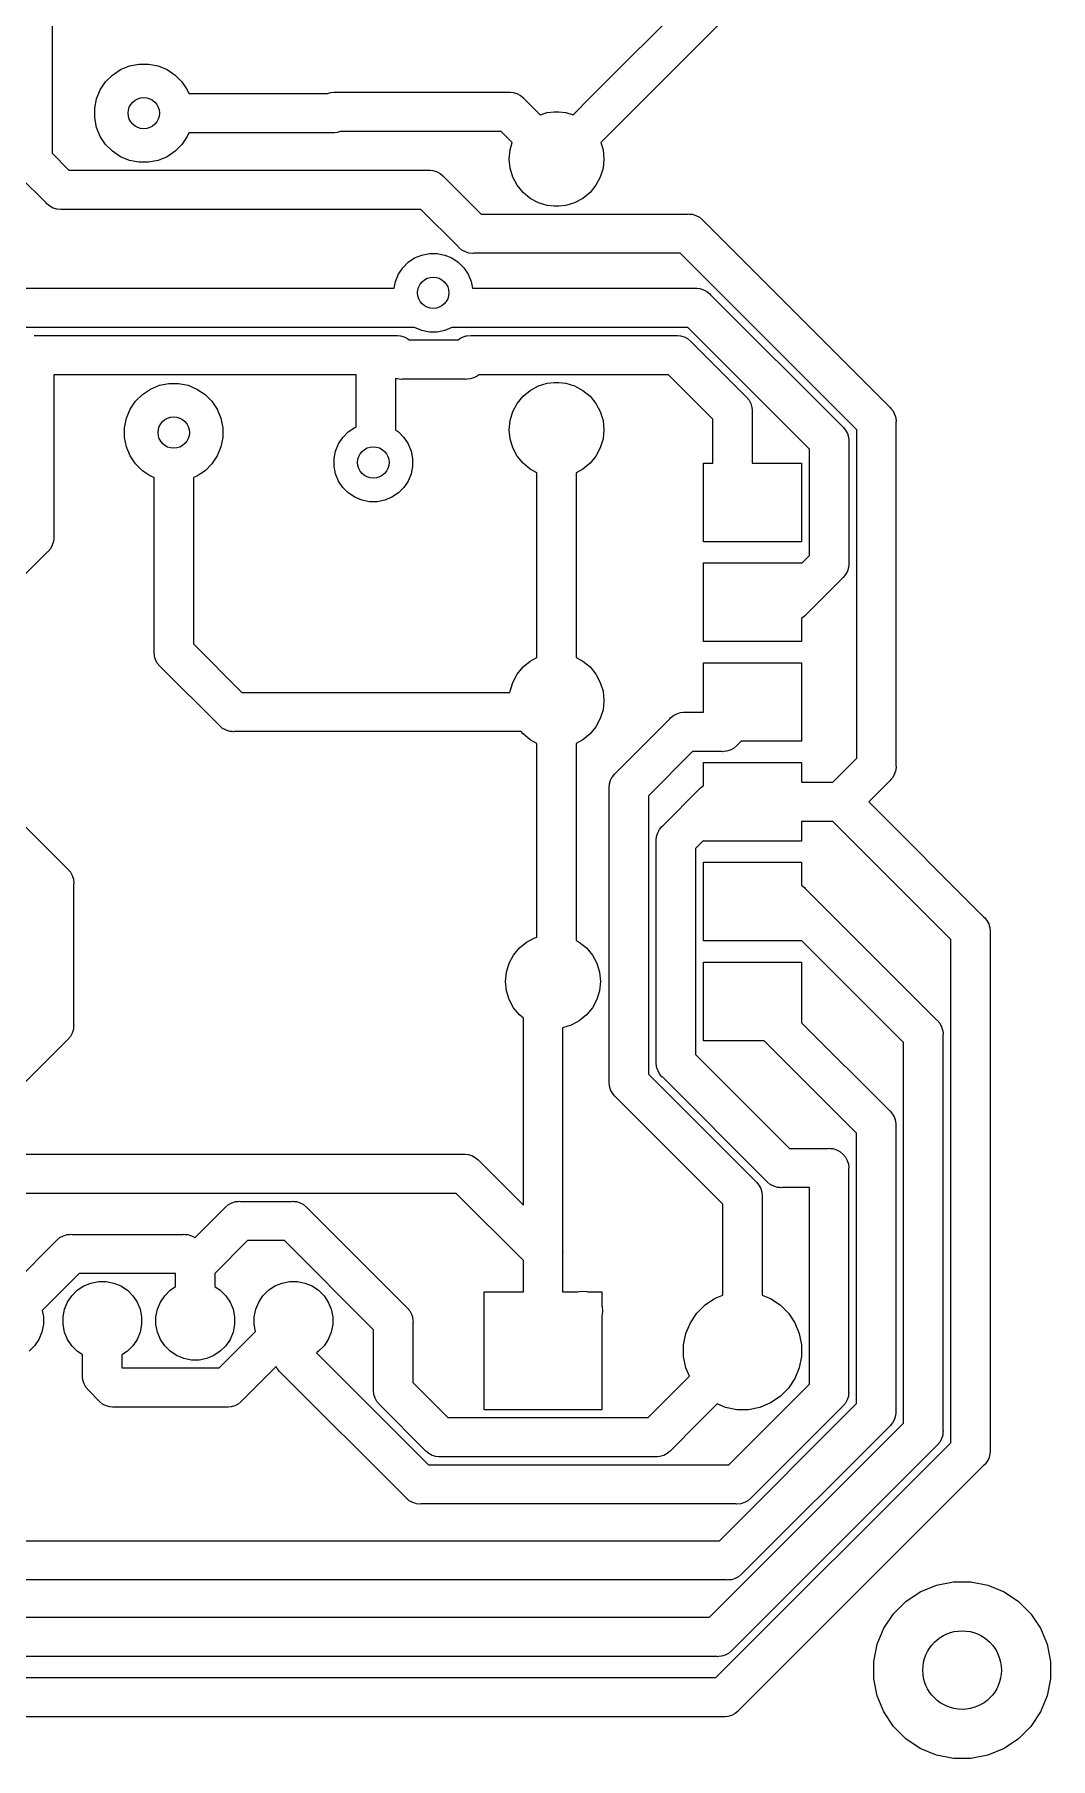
# Model space of a CAD drawing. Extents: x 80 to 139.2, y -92.2 to -19.8.
# Drawn here: x 113.3 to 139.16, y -91.4 to -47.53 of the extents above; entities that cross this region are included whole.
import ezdxf

# ---------------------------------------------------------------- set-up
doc = ezdxf.new("R2010")
doc.units = 0
doc.header["$MEASUREMENT"] = 0
doc.layers.add('BLACK', color=7, linetype='CONTINUOUS')

msp = doc.modelspace()

# ---------------------------------------------------------------- linework, layer by layer
at = {"layer": 'BLACK', "linetype": 'CONTINUOUS'}
for p, q in [((127.447, -49.1261), (135.422, -41.1509)), ((136.258, -41.7289), (128.154, -49.8332)), ((113.743, -46.6836), (113.743, -50.5519)), ((115.107, -48.7332), (115.281, -48.5591)), ((115.281, -48.5591), (115.486, -48.4223)), ((115.486, -48.4223), (115.713, -48.328)), ((115.713, -48.328), (115.955, -48.28)), ((115.955, -48.28), (116.201, -48.28)), ((116.201, -48.28), (116.443, -48.328)), ((116.443, -48.328), (116.67, -48.4223)), ((116.67, -48.4223), (116.875, -48.5591)), ((116.875, -48.5591), (117.049, -48.7332)), ((114.876, -49.1654), (114.97, -48.9379)), ((114.97, -48.9379), (115.107, -48.7332)), ((117.049, -48.7332), (117.186, -48.9379)), ((117.186, -48.9379), (117.224, -49.03)), ((117.224, -49.03), (120.754, -49.03)), ((120.754, -49.03), (120.839, -49.0042)), ((120.839, -49.0042), (120.912, -48.997)), ((120.912, -48.997), (120.937, -48.9946)), ((120.912, -48.997), (120.912, -48.997)), ((120.937, -48.9946), (120.962, -48.997)), ((120.962, -48.997), (125.358, -48.997)), ((125.358, -48.997), (125.383, -48.9946)), ((125.383, -48.9946), (125.408, -48.997)), ((125.408, -48.997), (125.481, -49.0042)), ((125.481, -49.0042), (125.575, -49.0328)), ((125.575, -49.0328), (125.662, -49.0793)), ((125.662, -49.0793), (125.738, -49.1417)), ((127.003, -49.5703), (127.447, -49.1261)), ((127.447, -49.1261), (127.447, -49.1261)), ((114.828, -49.4069), (114.876, -49.1654)), ((114.828, -49.6531), (114.828, -49.4069)), ((125.738, -49.1417), (125.754, -49.1608)), ((125.754, -49.1608), (126.163, -49.5703)), ((126.163, -49.5703), (126.348, -49.5144)), ((126.348, -49.5144), (126.524, -49.497)), ((126.524, -49.497), (126.642, -49.497)), ((126.642, -49.497), (126.818, -49.5144)), ((126.818, -49.5144), (127.003, -49.5703)), ((114.876, -49.8946), (114.828, -49.6531)), ((114.97, -50.1221), (114.876, -49.8946)), ((121.087, -49.997), (121.002, -50.0228)), ((125.176, -49.997), (121.087, -49.997)), ((125.456, -50.2774), (125.176, -49.997)), ((128.154, -49.8332), (127.71, -50.2774)), ((128.154, -49.8332), (128.154, -49.8332)), ((115.107, -50.3268), (114.97, -50.1221)), ((115.281, -50.5009), (115.107, -50.3268)), ((117.049, -50.3268), (116.875, -50.5009)), ((117.186, -50.1221), (117.049, -50.3268)), ((117.224, -50.03), (117.186, -50.1221)), ((120.879, -50.03), (117.224, -50.03)), ((120.904, -50.0324), (120.879, -50.03)), ((120.929, -50.03), (120.904, -50.0324)), ((121.002, -50.0228), (120.929, -50.03)), ((125.4, -50.4618), (125.456, -50.2774)), ((127.71, -50.2774), (127.766, -50.4618)), ((113.743, -50.5519), (114.171, -50.98)), ((115.486, -50.6377), (115.281, -50.5009)), ((115.713, -50.732), (115.486, -50.6377)), ((115.955, -50.78), (115.713, -50.732)), ((116.201, -50.78), (115.955, -50.78)), ((116.443, -50.732), (116.201, -50.78)), ((116.67, -50.6377), (116.443, -50.732)), ((116.875, -50.5009), (116.67, -50.6377)), ((125.377, -50.697), (125.4, -50.4618)), ((125.4, -50.9322), (125.377, -50.697)), ((127.766, -50.4618), (127.789, -50.697)), ((127.789, -50.697), (127.766, -50.9322)), ((113.593, -51.8162), (112.907, -51.1299)), ((114.171, -50.98), (123.313, -50.98)), ((123.313, -50.98), (123.338, -50.9776)), ((123.338, -50.9776), (123.363, -50.98)), ((123.363, -50.98), (123.436, -50.9872)), ((123.436, -50.9872), (123.53, -51.0158)), ((123.53, -51.0158), (123.617, -51.0623)), ((123.617, -51.0623), (123.693, -51.1247)), ((123.693, -51.1247), (123.709, -51.1438)), ((123.709, -51.1438), (124.662, -52.097)), ((125.469, -51.1584), (125.4, -50.9322)), ((125.58, -51.3669), (125.469, -51.1584)), ((127.697, -51.1584), (127.586, -51.3669)), ((127.766, -50.9322), (127.697, -51.1584)), ((125.73, -51.5496), (125.58, -51.3669)), ((125.913, -51.6996), (125.73, -51.5496)), ((126.122, -51.811), (125.913, -51.6996)), ((127.253, -51.6996), (127.044, -51.811)), ((127.436, -51.5496), (127.253, -51.6996)), ((127.586, -51.3669), (127.436, -51.5496)), ((113.609, -51.8353), (113.593, -51.8162)), ((113.685, -51.8977), (113.609, -51.8353)), ((113.772, -51.9442), (113.685, -51.8977)), ((113.866, -51.9728), (113.772, -51.9442)), ((113.964, -51.9824), (113.866, -51.9728)), ((113.989, -51.98), (113.964, -51.9824)), ((123.131, -51.98), (113.989, -51.98)), ((124.084, -52.9332), (123.131, -51.98)), ((124.662, -52.097), (129.916, -52.097)), ((126.348, -51.8796), (126.122, -51.811)), ((126.524, -51.897), (126.348, -51.8796)), ((126.642, -51.897), (126.524, -51.897)), ((126.818, -51.8796), (126.642, -51.897)), ((127.044, -51.811), (126.818, -51.8796)), ((129.916, -52.097), (129.94, -52.0946)), ((129.94, -52.0946), (129.965, -52.097)), ((129.965, -52.097), (130.038, -52.1042)), ((130.038, -52.1042), (130.132, -52.1328)), ((130.132, -52.1328), (130.219, -52.1793)), ((130.219, -52.1793), (130.295, -52.2417)), ((130.295, -52.2417), (130.311, -52.2608)), ((130.311, -52.2608), (135.058, -57.008)), ((124.1, -52.9523), (124.084, -52.9332)), ((124.176, -53.0147), (124.1, -52.9523)), ((124.263, -53.0612), (124.176, -53.0147)), ((124.355, -53.0893), (124.263, -53.0612)), ((124.357, -53.0898), (124.355, -53.0893)), ((124.455, -53.0994), (124.357, -53.0898)), ((122.558, -53.6283), (122.667, -53.4645)), ((122.667, -53.4645), (122.807, -53.3252)), ((122.807, -53.3252), (122.97, -53.2158)), ((122.97, -53.2158), (123.152, -53.1404)), ((123.152, -53.1404), (123.346, -53.102)), ((123.346, -53.102), (123.542, -53.102)), ((123.542, -53.102), (123.736, -53.1404)), ((123.736, -53.1404), (123.918, -53.2158)), ((123.918, -53.2158), (124.081, -53.3252)), ((124.081, -53.3252), (124.221, -53.4645)), ((124.221, -53.4645), (124.33, -53.6283)), ((124.48, -53.097), (124.455, -53.0994)), ((129.733, -53.097), (124.48, -53.097)), ((134.222, -57.586), (129.733, -53.097)), ((122.447, -53.987), (122.482, -53.8103)), ((122.482, -53.8103), (122.558, -53.6283)), ((124.33, -53.6283), (124.406, -53.8103)), ((124.406, -53.8103), (124.441, -53.987)), ((112.268, -53.987), (122.447, -53.987)), ((124.441, -53.987), (130.108, -53.987)), ((130.108, -53.987), (130.133, -53.9846)), ((130.133, -53.9846), (130.158, -53.987)), ((130.158, -53.987), (130.231, -53.9942)), ((130.231, -53.9942), (130.325, -54.0228)), ((130.325, -54.0228), (130.412, -54.0692)), ((130.412, -54.0692), (130.488, -54.1317)), ((130.488, -54.1317), (130.504, -54.1508)), ((130.504, -54.1508), (133.858, -57.5051)), ((122.969, -54.987), (112.45, -54.987)), ((113.284, -55.1846), (113.309, -55.187)), ((113.309, -55.187), (121.956, -55.187)), ((121.956, -55.187), (121.981, -55.1846)), ((121.981, -55.1846), (122.006, -55.187)), ((122.006, -55.187), (122.488, -55.187)), ((122.488, -55.187), (122.513, -55.1846)), ((122.513, -55.1846), (122.538, -55.187)), ((122.538, -55.187), (122.611, -55.1942)), ((122.611, -55.1942), (122.705, -55.2228)), ((122.705, -55.2228), (122.792, -55.2693)), ((122.792, -55.2693), (122.832, -55.302)), ((122.97, -54.9882), (122.969, -54.987)), ((123.152, -55.0636), (122.97, -54.9882)), ((123.346, -55.102), (123.152, -55.0636)), ((123.542, -55.102), (123.346, -55.102)), ((123.736, -55.0636), (123.542, -55.102)), ((123.918, -54.9882), (123.736, -55.0636)), ((123.919, -54.987), (123.918, -54.9882)), ((129.926, -54.987), (123.919, -54.987)), ((124.08, -55.302), (124.12, -55.2693)), ((124.12, -55.2693), (124.207, -55.2228)), ((124.207, -55.2228), (124.279, -55.2009)), ((124.279, -55.2009), (124.301, -55.1942)), ((124.301, -55.1942), (124.399, -55.1846)), ((124.399, -55.1846), (124.424, -55.187)), ((124.424, -55.187), (129.611, -55.187)), ((129.611, -55.187), (129.636, -55.1846)), ((129.636, -55.1846), (129.66, -55.187)), ((129.66, -55.187), (129.734, -55.1942)), ((129.734, -55.1942), (129.828, -55.2228)), ((129.828, -55.2228), (129.915, -55.2693)), ((129.915, -55.2693), (129.991, -55.3317)), ((133.022, -58.0831), (129.926, -54.987)), ((122.832, -55.302), (124.08, -55.302)), ((129.991, -55.3317), (130.007, -55.3508)), ((130.007, -55.3508), (131.4, -56.7441)), ((121.481, -56.187), (113.784, -56.187)), ((113.784, -56.187), (113.784, -60.3114)), ((116.043, -56.6871), (116.248, -56.5503)), ((116.248, -56.5503), (116.475, -56.456)), ((116.475, -56.456), (116.717, -56.408)), ((116.717, -56.408), (116.963, -56.408)), ((116.963, -56.408), (117.205, -56.456)), ((117.205, -56.456), (117.432, -56.5503)), ((117.432, -56.5503), (117.637, -56.6871)), ((121.481, -57.5194), (121.481, -56.187)), ((122.508, -56.2881), (122.481, -56.2799)), ((122.481, -56.2799), (122.481, -57.5922)), ((122.53, -56.2948), (122.508, -56.2881)), ((122.628, -56.3044), (122.53, -56.2948)), ((122.653, -56.302), (122.628, -56.3044)), ((124.259, -56.302), (122.653, -56.302)), ((124.284, -56.3044), (124.259, -56.302)), ((124.309, -56.302), (124.284, -56.3044)), ((124.382, -56.2948), (124.309, -56.302)), ((124.476, -56.2662), (124.382, -56.2948)), ((124.563, -56.2197), (124.476, -56.2662)), ((124.603, -56.187), (124.563, -56.2197)), ((129.429, -56.187), (124.603, -56.187)), ((125.73, -56.7344), (125.913, -56.5844)), ((125.913, -56.5844), (126.122, -56.473)), ((126.122, -56.473), (126.348, -56.4044)), ((126.348, -56.4044), (126.524, -56.387)), ((126.524, -56.387), (126.642, -56.387)), ((126.642, -56.387), (126.818, -56.4044)), ((126.818, -56.4044), (127.044, -56.473)), ((127.044, -56.473), (127.253, -56.5844)), ((127.253, -56.5844), (127.436, -56.7344)), ((130.564, -57.3222), (129.429, -56.187)), ((115.732, -57.0659), (115.869, -56.8612)), ((115.869, -56.8612), (116.043, -56.6871)), ((117.637, -56.6871), (117.811, -56.8612)), ((117.811, -56.8612), (117.948, -57.0659)), ((125.469, -57.1256), (125.58, -56.9171)), ((125.58, -56.9171), (125.73, -56.7344)), ((127.436, -56.7344), (127.586, -56.9171)), ((127.586, -56.9171), (127.697, -57.1256)), ((131.4, -56.7441), (131.419, -56.7598)), ((131.419, -56.7598), (131.482, -56.8359)), ((131.482, -56.8359), (131.528, -56.9228)), ((131.528, -56.9228), (131.557, -57.0171)), ((131.557, -57.0171), (131.563, -57.0846)), ((135.058, -57.008), (135.077, -57.0237)), ((135.077, -57.0237), (135.093, -57.0427)), ((115.59, -57.5349), (115.638, -57.2934)), ((115.638, -57.2934), (115.732, -57.0659)), ((117.948, -57.0659), (118.042, -57.2934)), ((118.042, -57.2934), (118.09, -57.5349)), ((125.377, -57.587), (125.4, -57.3518)), ((125.4, -57.3518), (125.469, -57.1256)), ((127.697, -57.1256), (127.766, -57.3518)), ((127.766, -57.3518), (127.789, -57.587)), ((130.564, -58.436), (130.564, -57.3222)), ((131.563, -57.0846), (131.566, -57.1151)), ((131.566, -57.1151), (131.564, -57.1396)), ((131.564, -57.1396), (131.564, -58.436)), ((135.093, -57.0427), (135.093, -57.0428)), ((135.093, -57.0428), (135.14, -57.0998)), ((135.14, -57.0998), (135.186, -57.1867)), ((135.186, -57.1867), (135.215, -57.2809)), ((135.215, -57.2809), (135.224, -57.3789)), ((135.224, -57.3789), (135.222, -57.4035)), ((135.222, -57.4035), (135.222, -66.1314)), ((115.59, -57.7811), (115.59, -57.5349)), ((115.638, -58.0226), (115.59, -57.7811)), ((118.09, -57.7811), (118.042, -58.0226)), ((118.09, -57.5349), (118.09, -57.7811)), ((121.034, -57.9463), (121.143, -57.7825)), ((121.143, -57.7825), (121.283, -57.6432)), ((121.283, -57.6432), (121.446, -57.5338)), ((121.446, -57.5338), (121.481, -57.5194)), ((122.481, -57.5922), (122.557, -57.6432)), ((122.557, -57.6432), (122.697, -57.7825)), ((122.697, -57.7825), (122.806, -57.9463)), ((125.4, -57.8222), (125.377, -57.587)), ((125.469, -58.0484), (125.4, -57.8222)), ((127.766, -57.8222), (127.697, -58.0484)), ((127.789, -57.587), (127.766, -57.8222)), ((133.858, -57.5051), (133.877, -57.5207)), ((133.877, -57.5207), (133.94, -57.5969)), ((133.94, -57.5969), (133.986, -57.6837)), ((133.986, -57.6837), (134.015, -57.778)), ((134.015, -57.778), (134.022, -57.8514)), ((134.022, -57.8514), (134.022, -57.8514)), ((134.022, -57.8514), (134.024, -57.876)), ((134.024, -57.876), (134.022, -57.9005)), ((134.022, -57.9005), (134.022, -60.9714)), ((134.222, -65.9489), (134.222, -57.586)), ((115.732, -58.2501), (115.638, -58.0226)), ((115.869, -58.4548), (115.732, -58.2501)), ((117.948, -58.2501), (117.811, -58.4548)), ((118.042, -58.0226), (117.948, -58.2501)), ((120.92, -58.3215), (120.958, -58.1283)), ((120.92, -58.5185), (120.92, -58.3215)), ((120.958, -58.1283), (121.034, -57.9463)), ((122.806, -57.9463), (122.882, -58.1283)), ((122.882, -58.1283), (122.92, -58.3215)), ((122.92, -58.3215), (122.92, -58.5185)), ((125.58, -58.2569), (125.469, -58.0484)), ((125.73, -58.4396), (125.58, -58.2569)), ((127.586, -58.2569), (127.436, -58.4396)), ((127.697, -58.0484), (127.586, -58.2569)), ((133.022, -60.7889), (133.022, -58.0831)), ((116.043, -58.6289), (115.869, -58.4548)), ((116.248, -58.7657), (116.043, -58.6289)), ((116.34, -58.8039), (116.248, -58.7657)), ((117.432, -58.7657), (117.34, -58.8039)), ((117.637, -58.6289), (117.432, -58.7657)), ((117.811, -58.4548), (117.637, -58.6289)), ((120.958, -58.7117), (120.92, -58.5185)), ((121.034, -58.8937), (120.958, -58.7117)), ((122.882, -58.7117), (122.806, -58.8937)), ((122.92, -58.5185), (122.882, -58.7117)), ((125.913, -58.5896), (125.73, -58.4396)), ((126.083, -58.6804), (125.913, -58.5896)), ((126.083, -63.3836), (126.083, -58.6804)), ((127.253, -58.5896), (127.083, -58.6804)), ((127.083, -58.6804), (127.083, -63.3836)), ((127.436, -58.4396), (127.253, -58.5896)), ((130.322, -60.436), (130.322, -58.436)), ((130.322, -58.436), (130.564, -58.436)), ((131.564, -58.436), (132.822, -58.436)), ((132.822, -58.436), (132.822, -60.436)), ((116.34, -63.2214), (116.34, -58.8039)), ((117.34, -58.8039), (117.34, -63.0389)), ((121.143, -59.0575), (121.034, -58.8937)), ((121.283, -59.1968), (121.143, -59.0575)), ((121.446, -59.3062), (121.283, -59.1968)), ((122.557, -59.1968), (122.394, -59.3062)), ((122.697, -59.0575), (122.557, -59.1968)), ((122.806, -58.8937), (122.697, -59.0575)), ((121.628, -59.3816), (121.446, -59.3062)), ((121.822, -59.42), (121.628, -59.3816)), ((122.018, -59.42), (121.822, -59.42)), ((122.212, -59.3816), (122.018, -59.42)), ((122.394, -59.3062), (122.212, -59.3816)), ((113.748, -60.5283), (113.702, -60.6151)), ((113.777, -60.434), (113.748, -60.5283)), ((113.784, -60.3606), (113.777, -60.434)), ((113.784, -60.3114), (113.786, -60.336)), ((113.786, -60.336), (113.784, -60.3606)), ((113.784, -60.3606), (113.784, -60.3606)), ((132.822, -60.436), (130.322, -60.436)), ((113.62, -60.7069), (111.843, -62.4841)), ((113.639, -60.6913), (113.62, -60.7069)), ((113.702, -60.6151), (113.639, -60.6913)), ((130.322, -62.976), (130.322, -60.976)), ((130.322, -60.976), (132.822, -60.976)), ((132.822, -60.9889), (133.022, -60.7889)), ((132.822, -60.976), (132.822, -60.9889)), ((134.022, -60.9714), (134.024, -60.996)), ((133.858, -61.3669), (132.913, -62.3122)), ((133.877, -61.3513), (133.858, -61.3669)), ((133.94, -61.2751), (133.877, -61.3513)), ((133.986, -61.1883), (133.94, -61.2751)), ((134.015, -61.094), (133.986, -61.1883)), ((134.022, -61.0206), (134.015, -61.094)), ((134.024, -60.996), (134.022, -61.0206)), ((132.897, -62.3313), (132.822, -62.393)), ((132.822, -62.393), (132.822, -62.976)), ((132.913, -62.3122), (132.897, -62.3313)), ((117.34, -63.0389), (118.571, -64.27)), ((132.822, -62.976), (130.322, -62.976)), ((116.338, -63.246), (116.34, -63.2214)), ((116.347, -63.344), (116.338, -63.246)), ((116.361, -63.3892), (116.347, -63.344)), ((116.376, -63.4383), (116.361, -63.3892)), ((116.422, -63.5251), (116.376, -63.4383)), ((116.485, -63.6013), (116.422, -63.5251)), ((116.504, -63.6169), (116.485, -63.6013)), ((117.993, -65.1062), (116.504, -63.6169)), ((125.73, -63.6244), (125.913, -63.4744)), ((125.913, -63.4744), (126.083, -63.3836)), ((127.083, -63.3836), (127.253, -63.4744)), ((127.253, -63.4744), (127.436, -63.6244)), ((130.322, -64.778), (130.322, -63.516)), ((130.322, -63.516), (132.822, -63.516)), ((132.822, -63.516), (132.822, -65.516)), ((125.4, -64.2418), (125.469, -64.0156)), ((125.469, -64.0156), (125.58, -63.8071)), ((125.58, -63.8071), (125.73, -63.6244)), ((127.436, -63.6244), (127.586, -63.8071)), ((127.586, -63.8071), (127.697, -64.0156)), ((127.697, -64.0156), (127.766, -64.2418)), ((118.571, -64.27), (125.398, -64.27)), ((125.398, -64.27), (125.4, -64.2418)), ((127.766, -64.2418), (127.789, -64.477)), ((127.789, -64.477), (127.766, -64.7122)), ((127.766, -64.7122), (127.697, -64.9384)), ((129.469, -64.9418), (129.485, -64.9227)), ((129.485, -64.9227), (129.561, -64.8603)), ((129.561, -64.8603), (129.648, -64.8138)), ((129.648, -64.8138), (129.742, -64.7852)), ((129.742, -64.7852), (129.815, -64.778)), ((129.815, -64.778), (129.84, -64.7756)), ((129.84, -64.7756), (129.865, -64.778)), ((129.865, -64.778), (130.322, -64.778)), ((118.009, -65.1253), (117.993, -65.1062)), ((118.085, -65.1877), (118.009, -65.1253)), ((118.138, -65.2163), (118.085, -65.1877)), ((118.17, -65.2334), (118.138, -65.2163)), ((118.172, -65.2342), (118.17, -65.2334)), ((118.266, -65.2628), (118.172, -65.2342)), ((118.339, -65.27), (118.266, -65.2628)), ((118.364, -65.2724), (118.339, -65.27)), ((118.339, -65.27), (118.339, -65.27)), ((118.389, -65.27), (118.364, -65.2724)), ((125.681, -65.27), (118.389, -65.27)), ((125.73, -65.3296), (125.681, -65.27)), ((125.913, -65.4796), (125.73, -65.3296)), ((127.436, -65.3296), (127.253, -65.4796)), ((127.586, -65.1469), (127.436, -65.3296)), ((127.697, -64.9384), (127.586, -65.1469)), ((128.086, -66.3251), (129.469, -64.9418)), ((126.083, -65.5704), (125.913, -65.4796)), ((126.083, -70.4981), (126.083, -65.5704)), ((127.253, -65.4796), (127.083, -65.5704)), ((127.083, -65.5704), (127.083, -70.5832)), ((130.047, -65.778), (128.922, -66.9031)), ((130.785, -65.778), (130.047, -65.778)), ((130.81, -65.7804), (130.785, -65.778)), ((130.835, -65.778), (130.81, -65.7804)), ((130.908, -65.7708), (130.835, -65.778)), ((131.002, -65.7422), (130.908, -65.7708)), ((131.089, -65.6957), (131.002, -65.7422)), ((131.165, -65.6333), (131.089, -65.6957)), ((131.181, -65.6142), (131.165, -65.6333)), ((131.279, -65.516), (131.181, -65.6142)), ((132.822, -65.516), (131.279, -65.516)), ((130.322, -66.639), (130.322, -66.056)), ((130.322, -66.056), (132.822, -66.056)), ((132.822, -66.056), (132.822, -66.556)), ((133.615, -66.556), (134.222, -65.9489)), ((135.224, -66.156), (135.215, -66.254)), ((135.222, -66.1314), (135.224, -66.156)), ((111.843, -66.4699), (114.128, -68.7551)), ((127.92, -66.696), (127.929, -66.598)), ((127.929, -66.598), (127.958, -66.5037)), ((127.958, -66.5037), (128.002, -66.4217)), ((128.002, -66.4217), (128.004, -66.4169)), ((128.004, -66.4169), (128.067, -66.3407)), ((128.067, -66.3407), (128.086, -66.3251)), ((130.247, -66.7007), (130.322, -66.639)), ((132.822, -66.556), (133.615, -66.556)), ((135.058, -66.5269), (134.529, -67.056)), ((135.077, -66.5113), (135.058, -66.5269)), ((135.093, -66.4922), (135.077, -66.5113)), ((135.14, -66.4351), (135.093, -66.4922)), ((135.093, -66.4922), (135.093, -66.4922)), ((135.186, -66.3483), (135.14, -66.4351)), ((135.215, -66.254), (135.186, -66.3483)), ((127.922, -66.7206), (127.92, -66.696)), ((127.922, -74.1685), (127.922, -66.7206)), ((128.922, -66.9031), (128.922, -73.986)), ((129.286, -67.6651), (130.231, -66.7198)), ((130.231, -66.7198), (130.247, -66.7007)), ((134.529, -67.056), (137.454, -69.9811)), ((133.615, -67.556), (132.822, -67.556)), ((132.822, -67.556), (132.822, -68.056)), ((136.618, -70.5591), (133.615, -67.556)), ((129.12, -68.036), (129.129, -67.938)), ((129.129, -67.938), (129.158, -67.8437)), ((129.158, -67.8431), (129.204, -67.7569)), ((129.158, -67.8437), (129.158, -67.8431)), ((129.204, -67.7569), (129.267, -67.6807)), ((129.267, -67.6807), (129.286, -67.6651)), ((129.122, -68.0606), (129.12, -68.036)), ((129.122, -73.6714), (129.122, -68.0606)), ((130.322, -68.0431), (130.122, -68.2431)), ((130.122, -68.2431), (130.122, -73.4889)), ((130.322, -68.056), (130.322, -68.0431)), ((132.822, -68.056), (130.322, -68.056)), ((114.128, -68.7551), (114.147, -68.7707)), ((114.147, -68.7707), (114.21, -68.8469)), ((114.21, -68.8469), (114.256, -68.9337)), ((130.322, -70.596), (130.322, -68.596)), ((130.322, -68.596), (132.822, -68.596)), ((132.822, -68.596), (132.822, -69.179)), ((114.256, -68.9337), (114.256, -68.9337)), ((114.256, -68.9337), (114.285, -69.028)), ((114.285, -69.028), (114.294, -69.126)), ((114.294, -69.126), (114.292, -69.1506)), ((114.292, -69.1506), (114.292, -72.7234)), ((132.822, -69.179), (132.897, -69.2407)), ((132.897, -69.2407), (132.913, -69.2598)), ((132.913, -69.2598), (136.254, -72.6011)), ((137.454, -69.9811), (137.473, -69.9968)), ((137.473, -69.9968), (137.536, -70.0729)), ((137.536, -70.0729), (137.582, -70.1598)), ((137.582, -70.1598), (137.595, -70.202)), ((125.639, -70.7754), (125.822, -70.6254)), ((125.822, -70.6254), (126.031, -70.514)), ((126.031, -70.514), (126.083, -70.4981)), ((127.083, -70.5832), (127.162, -70.6254)), ((127.162, -70.6254), (127.345, -70.7754)), ((132.822, -70.596), (130.322, -70.596)), ((135.418, -73.1791), (132.822, -70.5831)), ((132.822, -70.5831), (132.822, -70.596)), ((136.618, -83.3661), (136.618, -70.5591)), ((137.595, -70.202), (137.611, -70.254)), ((137.611, -70.254), (137.62, -70.352)), ((137.62, -70.352), (137.618, -70.3766)), ((137.618, -70.3766), (137.618, -83.5486)), ((125.378, -71.1666), (125.489, -70.9581)), ((125.489, -70.9581), (125.639, -70.7754)), ((127.345, -70.7754), (127.495, -70.9581)), ((127.495, -70.9581), (127.606, -71.1666)), ((125.286, -71.628), (125.309, -71.3928)), ((125.309, -71.3928), (125.378, -71.1666)), ((127.606, -71.1666), (127.675, -71.3928)), ((127.675, -71.3928), (127.698, -71.628)), ((130.322, -73.136), (130.322, -71.136)), ((130.322, -71.136), (132.822, -71.136)), ((132.822, -71.136), (132.822, -72.6789)), ((125.309, -71.8632), (125.286, -71.628)), ((125.378, -72.0894), (125.309, -71.8632)), ((127.675, -71.8632), (127.606, -72.0894)), ((127.698, -71.628), (127.675, -71.8632)), ((125.489, -72.2979), (125.378, -72.0894)), ((125.639, -72.4806), (125.489, -72.2979)), ((127.495, -72.2979), (127.345, -72.4806)), ((127.606, -72.0894), (127.495, -72.2979)), ((114.292, -72.7726), (114.285, -72.846)), ((114.292, -72.7234), (114.294, -72.748)), ((114.294, -72.748), (114.292, -72.7726)), ((125.738, -72.5616), (125.639, -72.4806)), ((125.738, -77.3189), (125.738, -72.5616)), ((126.953, -72.742), (126.738, -72.8074)), ((126.738, -72.8074), (126.738, -78.5014)), ((127.162, -72.6306), (126.953, -72.742)), ((127.345, -72.4806), (127.162, -72.6306)), ((132.822, -72.6789), (135.054, -74.9111)), ((136.254, -72.6011), (136.273, -72.6168)), ((136.273, -72.6168), (136.336, -72.6929)), ((136.336, -72.6929), (136.382, -72.7798)), ((136.382, -72.7798), (136.409, -72.8692)), ((114.128, -73.1189), (112.19, -75.0572)), ((114.147, -73.1033), (114.128, -73.1189)), ((114.21, -73.0271), (114.147, -73.1033)), ((114.256, -72.9403), (114.21, -73.0271)), ((114.285, -72.846), (114.256, -72.9403)), ((131.865, -73.136), (130.322, -73.136)), ((134.218, -75.4891), (131.865, -73.136)), ((135.418, -82.869), (135.418, -73.1791)), ((136.409, -72.8692), (136.411, -72.874)), ((136.411, -72.874), (136.42, -72.972)), ((136.42, -72.972), (136.418, -72.9966)), ((136.418, -72.9966), (136.418, -83.0516)), ((129.12, -73.696), (129.122, -73.6714)), ((129.129, -73.794), (129.12, -73.696)), ((130.122, -73.4889), (132.509, -75.876)), ((128.922, -73.986), (131.654, -76.7181)), ((129.138, -73.8221), (129.129, -73.794)), ((129.158, -73.8883), (129.138, -73.8221)), ((129.204, -73.9751), (129.158, -73.8883)), ((129.267, -74.0513), (129.204, -73.9751)), ((129.286, -74.0669), (129.267, -74.0513)), ((131.931, -76.7122), (129.286, -74.0669)), ((127.92, -74.1931), (127.922, -74.1685)), ((127.929, -74.2911), (127.92, -74.1931)), ((127.958, -74.3853), (127.929, -74.2911)), ((128.004, -74.4722), (127.958, -74.3853)), ((128.067, -74.5483), (128.004, -74.4722)), ((128.086, -74.564), (128.067, -74.5483)), ((130.818, -77.2962), (128.086, -74.564)), ((135.054, -74.9111), (135.073, -74.9267)), ((135.073, -74.9267), (135.136, -75.0029)), ((135.136, -75.0029), (135.182, -75.0897)), ((135.182, -75.0897), (135.211, -75.184)), ((135.211, -75.184), (135.218, -75.2575)), ((135.218, -75.2575), (135.218, -75.2575)), ((135.218, -75.2575), (135.22, -75.282)), ((135.22, -75.282), (135.218, -75.3066)), ((135.218, -75.3066), (135.218, -82.5545)), ((132.509, -75.876), (133.493, -75.876)), ((133.493, -75.876), (133.518, -75.8736)), ((133.518, -75.8736), (133.543, -75.876)), ((133.543, -75.876), (133.616, -75.8832)), ((133.616, -75.8832), (133.71, -75.9118)), ((134.218, -82.372), (134.218, -75.4891)), ((109.832, -76.024), (124.211, -76.024)), ((124.211, -76.024), (124.236, -76.0216)), ((124.236, -76.0216), (124.261, -76.024)), ((124.261, -76.024), (124.334, -76.0312)), ((124.334, -76.0312), (124.428, -76.0598)), ((124.428, -76.0598), (124.515, -76.1062)), ((124.515, -76.1062), (124.591, -76.1687)), ((124.591, -76.1687), (124.607, -76.1878)), ((124.607, -76.1878), (125.738, -77.3189)), ((133.71, -75.9118), (133.797, -75.9583)), ((133.797, -75.9583), (133.873, -76.0207)), ((133.873, -76.0207), (133.936, -76.0969)), ((133.936, -76.0969), (133.982, -76.1837)), ((133.982, -76.1837), (134.011, -76.278)), ((134.011, -76.278), (134.02, -76.376)), ((131.654, -76.7181), (131.673, -76.7338)), ((131.673, -76.7338), (131.736, -76.8099)), ((131.947, -76.7313), (131.931, -76.7122)), ((132.023, -76.7937), (131.947, -76.7313)), ((134.02, -76.376), (134.018, -76.4006)), ((134.018, -76.4006), (134.018, -82.0574)), ((124.029, -77.024), (110.015, -77.024)), ((118.489, -77.224), (118.514, -77.2216)), ((118.514, -77.2216), (118.538, -77.224)), ((119.839, -77.224), (119.864, -77.2216)), ((119.864, -77.2216), (119.889, -77.224)), ((125.738, -78.7331), (124.029, -77.024)), ((131.736, -76.8099), (131.782, -76.8968)), ((131.782, -76.8968), (131.783, -76.8998)), ((131.783, -76.8998), (131.811, -76.9911)), ((131.811, -76.9911), (131.82, -77.0891)), ((131.82, -77.0891), (131.818, -77.1136)), ((131.818, -77.1136), (131.818, -79.6095)), ((132.11, -76.8402), (132.023, -76.7937)), ((132.204, -76.8688), (132.11, -76.8402)), ((132.277, -76.876), (132.204, -76.8688)), ((132.302, -76.8784), (132.277, -76.876)), ((132.277, -76.876), (132.277, -76.876)), ((132.327, -76.876), (132.302, -76.8784)), ((133.018, -76.876), (132.327, -76.876)), ((133.018, -81.8749), (133.018, -76.876)), ((117.383, -78.1476), (118.143, -77.3878)), ((118.143, -77.3878), (118.159, -77.3687)), ((118.159, -77.3687), (118.235, -77.3063)), ((118.235, -77.3063), (118.322, -77.2598)), ((118.322, -77.2598), (118.416, -77.2312)), ((118.416, -77.2312), (118.489, -77.224)), ((118.489, -77.224), (118.489, -77.224)), ((118.538, -77.224), (119.839, -77.224)), ((119.889, -77.224), (119.962, -77.2312)), ((119.962, -77.2312), (120.056, -77.2598)), ((120.056, -77.2598), (120.143, -77.3063)), ((120.143, -77.3063), (120.219, -77.3687)), ((120.219, -77.3687), (120.235, -77.3878)), ((120.235, -77.3878), (122.764, -79.9171)), ((130.818, -79.6095), (130.818, -77.2962)), ((114.03, -78.0998), (114.124, -78.0712)), ((114.124, -78.0712), (114.197, -78.064)), ((114.197, -78.064), (114.222, -78.0616)), ((114.197, -78.064), (114.197, -78.064)), ((114.222, -78.0616), (114.247, -78.064)), ((114.247, -78.064), (117.078, -78.064)), ((117.078, -78.064), (117.102, -78.0616)), ((117.102, -78.0616), (117.127, -78.064)), ((117.127, -78.064), (117.2, -78.0712)), ((117.2, -78.0712), (117.294, -78.0998)), ((112.783, -79.2963), (113.851, -78.2278)), ((113.851, -78.2278), (113.867, -78.2087)), ((113.867, -78.2087), (113.943, -78.1463)), ((113.943, -78.1463), (114.03, -78.0998)), ((117.294, -78.0998), (117.381, -78.1463)), ((117.381, -78.1463), (117.383, -78.1476)), ((118.721, -78.224), (117.888, -79.0569)), ((119.657, -78.224), (118.721, -78.224)), ((121.928, -80.4951), (119.657, -78.224)), ((126.738, -78.5014), (126.74, -78.526)), ((126.74, -78.526), (126.738, -78.5506)), ((125.738, -79.526), (125.738, -78.7331)), ((126.738, -78.5506), (126.738, -79.526)), ((114.429, -79.064), (113.49, -80.0034)), ((114.385, -79.4872), (114.548, -79.3778)), ((116.888, -79.064), (114.429, -79.064)), ((114.548, -79.3778), (114.73, -79.3024)), ((114.73, -79.3024), (114.924, -79.264)), ((114.924, -79.264), (115.12, -79.264)), ((115.12, -79.264), (115.314, -79.3024)), ((115.314, -79.3024), (115.496, -79.3778)), ((115.496, -79.3778), (115.659, -79.4872)), ((116.751, -79.4872), (116.888, -79.3954)), ((116.888, -79.3954), (116.888, -79.064)), ((117.888, -79.0569), (117.888, -79.3954)), ((117.888, -79.3954), (118.025, -79.4872)), ((119.251, -79.4872), (119.414, -79.3778)), ((119.414, -79.3778), (119.596, -79.3024)), ((119.596, -79.3024), (119.79, -79.264)), ((119.79, -79.264), (119.986, -79.264)), ((119.986, -79.264), (120.18, -79.3024)), ((120.18, -79.3024), (120.362, -79.3778)), ((120.362, -79.3778), (120.525, -79.4872)), ((114.06, -79.9723), (114.136, -79.7903)), ((114.136, -79.7903), (114.245, -79.6265)), ((114.245, -79.6265), (114.385, -79.4872)), ((115.659, -79.4872), (115.799, -79.6265)), ((115.799, -79.6265), (115.908, -79.7903)), ((115.908, -79.7903), (115.984, -79.9723)), ((116.426, -79.9723), (116.502, -79.7903)), ((116.502, -79.7903), (116.611, -79.6265)), ((116.611, -79.6265), (116.751, -79.4872)), ((118.025, -79.4872), (118.165, -79.6265)), ((118.165, -79.6265), (118.274, -79.7903)), ((118.274, -79.7903), (118.35, -79.9723)), ((118.926, -79.9723), (119.002, -79.7903)), ((119.002, -79.7903), (119.111, -79.6265)), ((119.111, -79.6265), (119.251, -79.4872)), ((120.525, -79.4872), (120.665, -79.6265)), ((120.665, -79.6265), (120.774, -79.7903)), ((120.774, -79.7903), (120.85, -79.9723)), ((124.738, -82.526), (124.738, -79.526)), ((124.738, -79.526), (125.738, -79.526)), ((126.738, -79.526), (127.127, -79.526)), ((127.127, -79.526), (127.156, -79.5172)), ((127.156, -79.5172), (127.254, -79.5076)), ((127.254, -79.5076), (127.352, -79.5172)), ((127.352, -79.5172), (127.381, -79.526)), ((127.381, -79.526), (127.738, -79.526)), ((127.738, -79.526), (127.738, -79.8831)), ((130.362, -79.8609), (130.607, -79.6967)), ((130.607, -79.6967), (130.818, -79.6095)), ((131.818, -79.6095), (132.029, -79.6967)), ((132.029, -79.6967), (132.274, -79.8609)), ((113.49, -80.0034), (113.522, -80.1655)), ((113.522, -80.1655), (113.522, -80.3625)), ((114.022, -80.1655), (114.06, -79.9723)), ((114.022, -80.3625), (114.022, -80.1655)), ((115.984, -79.9723), (116.022, -80.1655)), ((116.022, -80.1655), (116.022, -80.3625)), ((116.388, -80.1655), (116.426, -79.9723)), ((116.388, -80.3625), (116.388, -80.1655)), ((118.35, -79.9723), (118.388, -80.1655)), ((118.388, -80.1655), (118.388, -80.3625)), ((118.888, -80.1655), (118.926, -79.9723)), ((118.888, -80.3625), (118.888, -80.1655)), ((120.85, -79.9723), (120.888, -80.1655)), ((120.888, -80.1655), (120.888, -80.3625)), ((122.764, -79.9171), (122.783, -79.9327)), ((122.783, -79.9327), (122.846, -80.0089)), ((122.846, -80.0089), (122.892, -80.0957)), ((122.892, -80.0957), (122.913, -80.166)), ((122.913, -80.166), (122.921, -80.19)), ((122.921, -80.19), (122.93, -80.288)), ((122.93, -80.288), (122.928, -80.3126)), ((127.738, -79.8831), (127.747, -79.912)), ((127.747, -80.108), (127.738, -80.1369)), ((127.738, -80.1369), (127.738, -82.526)), ((127.747, -79.912), (127.756, -80.01)), ((127.756, -80.01), (127.747, -80.108)), ((129.989, -80.3155), (130.153, -80.0698)), ((130.153, -80.0698), (130.362, -79.8609)), ((132.274, -79.8609), (132.483, -80.0698)), ((132.483, -80.0698), (132.647, -80.3155)), ((113.484, -80.5557), (113.408, -80.7377)), ((113.522, -80.3625), (113.484, -80.5557)), ((114.06, -80.5557), (114.022, -80.3625)), ((114.136, -80.7377), (114.06, -80.5557)), ((115.984, -80.5557), (115.908, -80.7377)), ((116.022, -80.3625), (115.984, -80.5557)), ((116.426, -80.5557), (116.388, -80.3625)), ((116.502, -80.7377), (116.426, -80.5557)), ((117.997, -81.464), (118.923, -80.538)), ((118.35, -80.5557), (118.274, -80.7377)), ((118.388, -80.3625), (118.35, -80.5557)), ((118.923, -80.538), (118.888, -80.3625)), ((120.85, -80.5557), (120.774, -80.7377)), ((120.888, -80.3625), (120.85, -80.5557)), ((121.928, -82.0174), (121.928, -80.4951)), ((122.928, -80.3126), (122.928, -81.8349)), ((129.818, -80.8783), (129.876, -80.5885)), ((129.876, -80.5885), (129.989, -80.3155)), ((132.647, -80.3155), (132.76, -80.5885)), ((132.76, -80.5885), (132.818, -80.8783)), ((113.299, -80.9015), (113.159, -81.0408)), ((113.408, -80.7377), (113.299, -80.9015)), ((114.245, -80.9015), (114.136, -80.7377)), ((114.385, -81.0408), (114.245, -80.9015)), ((114.522, -81.1326), (114.385, -81.0408)), ((114.522, -81.6537), (114.522, -81.1326)), ((115.659, -81.0408), (115.522, -81.1326)), ((115.522, -81.1326), (115.522, -81.464)), ((115.799, -80.9015), (115.659, -81.0408)), ((115.908, -80.7377), (115.799, -80.9015)), ((116.611, -80.9015), (116.502, -80.7377)), ((116.751, -81.0408), (116.611, -80.9015)), ((116.914, -81.1502), (116.751, -81.0408)), ((117.096, -81.2256), (116.914, -81.1502)), ((117.862, -81.1502), (117.68, -81.2256)), ((118.025, -81.0408), (117.862, -81.1502)), ((118.165, -80.9015), (118.025, -81.0408)), ((118.274, -80.7377), (118.165, -80.9015)), ((120.525, -81.0408), (120.472, -81.0763)), ((120.472, -81.0763), (123.322, -83.926)), ((120.665, -80.9015), (120.525, -81.0408)), ((120.774, -80.7377), (120.665, -80.9015)), ((129.818, -81.1737), (129.818, -80.8783)), ((132.818, -80.8783), (132.818, -81.1737)), ((115.522, -81.464), (117.997, -81.464)), ((117.29, -81.264), (117.096, -81.2256)), ((117.486, -81.264), (117.29, -81.264)), ((117.68, -81.2256), (117.486, -81.264)), ((119.445, -81.4304), (118.575, -82.3002)), ((119.47, -81.4782), (119.445, -81.4304)), ((119.533, -81.5543), (119.47, -81.4782)), ((119.552, -81.57), (119.533, -81.5543)), ((122.744, -84.7622), (119.552, -81.57)), ((129.876, -81.4635), (129.818, -81.1737)), ((129.963, -81.6741), (129.876, -81.4635)), ((132.76, -81.4635), (132.647, -81.7365)), ((132.818, -81.1737), (132.76, -81.4635)), ((114.52, -81.6782), (114.522, -81.6537)), ((114.529, -81.7762), (114.52, -81.6782)), ((114.537, -81.8029), (114.529, -81.7762)), ((114.558, -81.8705), (114.537, -81.8029)), ((114.604, -81.9573), (114.558, -81.8705)), ((114.667, -82.0335), (114.604, -81.9573)), ((114.686, -82.0491), (114.667, -82.0335)), ((121.926, -82.042), (121.928, -82.0174)), ((121.935, -82.14), (121.926, -82.042)), ((122.928, -81.8349), (123.819, -82.726)), ((129.482, -82.1551), (129.963, -81.6741)), ((130.967, -83.926), (133.018, -81.8749)), ((132.483, -81.9822), (132.274, -82.1911)), ((132.647, -81.7365), (132.483, -81.9822)), ((114.937, -82.3002), (114.686, -82.0491)), ((114.953, -82.3193), (114.937, -82.3002)), ((115.029, -82.3817), (114.953, -82.3193)), ((115.116, -82.4282), (115.029, -82.3817)), ((115.21, -82.4568), (115.116, -82.4282)), ((115.283, -82.464), (115.21, -82.4568)), ((115.308, -82.4664), (115.283, -82.464)), ((115.283, -82.464), (115.283, -82.464)), ((115.332, -82.464), (115.308, -82.4664)), ((118.179, -82.464), (115.332, -82.464)), ((118.204, -82.4664), (118.179, -82.464)), ((118.229, -82.464), (118.204, -82.4664)), ((118.302, -82.4568), (118.229, -82.464)), ((118.396, -82.4282), (118.302, -82.4568)), ((118.483, -82.3817), (118.396, -82.4282)), ((118.559, -82.3193), (118.483, -82.3817)), ((118.575, -82.3002), (118.559, -82.3193)), ((121.955, -82.2057), (121.935, -82.14)), ((121.964, -82.2343), (121.955, -82.2057)), ((122.01, -82.3211), (121.964, -82.2343)), ((122.073, -82.3973), (122.01, -82.3211)), ((122.092, -82.4129), (122.073, -82.3973)), ((123.241, -83.5622), (122.092, -82.4129)), ((128.911, -82.726), (129.482, -82.1551)), ((129.482, -82.1551), (129.482, -82.1551)), ((130.67, -82.3812), (130.189, -82.8622)), ((130.88, -82.4684), (130.67, -82.3812)), ((130.73, -85.86), (134.218, -82.372)), ((131.17, -82.526), (130.88, -82.4684)), ((131.756, -82.4684), (131.466, -82.526)), ((133.854, -82.4529), (131.545, -84.7622)), ((132.029, -82.3553), (131.756, -82.4684)), ((132.274, -82.1911), (132.029, -82.3553)), ((133.873, -82.4373), (133.854, -82.4529)), ((133.936, -82.3611), (133.873, -82.4373)), ((133.982, -82.2743), (133.936, -82.3611)), ((134.011, -82.18), (133.982, -82.2743)), ((134.018, -82.1066), (134.011, -82.18)), ((134.018, -82.0574), (134.02, -82.082)), ((134.02, -82.082), (134.018, -82.1066)), ((134.018, -82.1066), (134.018, -82.1066)), ((123.819, -82.726), (128.911, -82.726)), ((127.738, -82.526), (124.738, -82.526)), ((130.189, -82.8622), (129.489, -83.5622)), ((130.189, -82.8622), (130.189, -82.8622)), ((130.477, -87.81), (135.418, -82.869)), ((131.466, -82.526), (131.17, -82.526)), ((135.136, -82.8582), (135.073, -82.9343)), ((135.182, -82.7713), (135.136, -82.8582)), ((135.211, -82.6771), (135.182, -82.7713)), ((135.218, -82.6036), (135.211, -82.6771)), ((135.218, -82.5545), (135.22, -82.5791)), ((135.22, -82.5791), (135.218, -82.6036)), ((135.218, -82.6036), (135.218, -82.6036)), ((135.054, -82.95), (131.308, -86.6962)), ((135.073, -82.9343), (135.054, -82.95)), ((136.336, -83.3552), (136.273, -83.4314)), ((136.382, -83.2684), (136.336, -83.3552)), ((136.411, -83.1741), (136.382, -83.2684)), ((136.418, -83.1007), (136.411, -83.1741)), ((136.418, -83.0516), (136.42, -83.0761)), ((136.42, -83.0761), (136.418, -83.1007)), ((136.418, -83.1007), (136.418, -83.1007)), ((123.257, -83.5813), (123.241, -83.5622)), ((123.333, -83.6437), (123.257, -83.5813)), ((123.42, -83.6902), (123.333, -83.6437)), ((123.514, -83.7188), (123.42, -83.6902)), ((123.587, -83.726), (123.514, -83.7188)), ((123.612, -83.7284), (123.587, -83.726)), ((123.587, -83.726), (123.587, -83.726)), ((123.637, -83.726), (123.612, -83.7284)), ((129.093, -83.726), (123.637, -83.726)), ((129.118, -83.7284), (129.093, -83.726)), ((129.143, -83.726), (129.118, -83.7284)), ((129.216, -83.7188), (129.143, -83.726)), ((129.31, -83.6902), (129.216, -83.7188)), ((129.397, -83.6437), (129.31, -83.6902)), ((129.473, -83.5813), (129.397, -83.6437)), ((129.489, -83.5622), (129.473, -83.5813)), ((130.64, -89.344), (136.618, -83.3661)), ((136.254, -83.447), (131.055, -88.6462)), ((136.273, -83.4314), (136.254, -83.447)), ((137.582, -83.7654), (137.536, -83.8523)), ((137.605, -83.6902), (137.582, -83.7654)), ((137.611, -83.6712), (137.605, -83.6902)), ((137.62, -83.5732), (137.611, -83.6712)), ((137.618, -83.5486), (137.62, -83.5732)), ((123.322, -83.926), (130.967, -83.926)), ((137.454, -83.9441), (131.218, -90.1802)), ((137.473, -83.9284), (137.454, -83.9441)), ((137.536, -83.8523), (137.473, -83.9284)), ((122.76, -84.7813), (122.744, -84.7622)), ((122.779, -84.7969), (122.76, -84.7813)), ((122.836, -84.8438), (122.779, -84.7969)), ((122.779, -84.7969), (122.779, -84.7969)), ((122.923, -84.8902), (122.836, -84.8438)), ((122.976, -84.9063), (122.923, -84.8902)), ((122.923, -84.8902), (122.923, -84.8902)), ((123.017, -84.9188), (122.976, -84.9063)), ((123.115, -84.9284), (123.017, -84.9188)), ((123.14, -84.926), (123.115, -84.9284)), ((131.149, -84.926), (123.14, -84.926)), ((131.174, -84.9284), (131.149, -84.926)), ((131.272, -84.9188), (131.174, -84.9284)), ((131.366, -84.8902), (131.272, -84.9188)), ((131.453, -84.8438), (131.366, -84.8902)), ((131.529, -84.7813), (131.453, -84.8438)), ((131.545, -84.7622), (131.529, -84.7813)), ((110.22, -85.86), (130.73, -85.86)), ((130.913, -86.86), (110.22, -86.86)), ((130.937, -86.8624), (130.913, -86.86)), ((130.962, -86.86), (130.937, -86.8624)), ((131.035, -86.8528), (130.962, -86.86)), ((131.129, -86.8242), (131.035, -86.8528)), ((131.216, -86.7777), (131.129, -86.8242)), ((131.292, -86.7153), (131.216, -86.7777)), ((131.308, -86.6962), (131.292, -86.7153)), ((135.472, -87.4063), (135.84, -87.1601)), ((135.84, -87.1601), (136.25, -86.9905)), ((136.25, -86.9905), (136.684, -86.904)), ((136.684, -86.904), (137.128, -86.904)), ((137.128, -86.904), (137.562, -86.9905)), ((137.562, -86.9905), (137.972, -87.1601)), ((137.972, -87.1601), (138.34, -87.4063)), ((134.912, -88.0882), (135.158, -87.7197)), ((135.158, -87.7197), (135.472, -87.4063)), ((138.34, -87.4063), (138.654, -87.7197)), ((138.654, -87.7197), (138.9, -88.0882)), ((108.075, -87.81), (130.477, -87.81)), ((134.742, -88.4977), (134.912, -88.0882)), ((138.9, -88.0882), (139.07, -88.4977)), ((134.656, -88.9324), (134.742, -88.4977)), ((139.07, -88.4977), (139.156, -88.9324)), ((130.66, -88.81), (107.893, -88.81)), ((130.684, -88.8124), (130.66, -88.81)), ((130.709, -88.81), (130.684, -88.8124)), ((130.782, -88.8028), (130.709, -88.81)), ((130.876, -88.7742), (130.782, -88.8028)), ((130.963, -88.7277), (130.876, -88.7742)), ((131.039, -88.6653), (130.963, -88.7277)), ((131.055, -88.6462), (131.039, -88.6653)), ((134.656, -89.3756), (134.656, -88.9324)), ((139.156, -88.9324), (139.156, -89.3756)), ((86.575, -89.344), (130.64, -89.344)), ((134.742, -89.8103), (134.656, -89.3756)), ((139.156, -89.3756), (139.07, -89.8103)), ((134.912, -90.2198), (134.742, -89.8103)), ((139.07, -89.8103), (138.9, -90.2198)), ((130.823, -90.344), (86.3924, -90.344)), ((130.847, -90.3464), (130.823, -90.344)), ((130.872, -90.344), (130.847, -90.3464)), ((130.945, -90.3368), (130.872, -90.344)), ((131.039, -90.3082), (130.945, -90.3368)), ((131.126, -90.2618), (131.039, -90.3082)), ((131.202, -90.1993), (131.126, -90.2618)), ((131.218, -90.1802), (131.202, -90.1993)), ((135.158, -90.5883), (134.912, -90.2198)), ((138.9, -90.2198), (138.654, -90.5883)), ((135.472, -90.9017), (135.158, -90.5883)), ((138.654, -90.5883), (138.34, -90.9017)), ((135.84, -91.1479), (135.472, -90.9017)), ((136.25, -91.3175), (135.84, -91.1479)), ((137.972, -91.1479), (137.562, -91.3175)), ((138.34, -90.9017), (137.972, -91.1479)), ((136.684, -91.404), (136.25, -91.3175)), ((137.128, -91.404), (136.684, -91.404)), ((137.562, -91.3175), (137.128, -91.404))]:
    msp.add_line(p, q, dxfattribs=at)
at = {"layer": 'BLACK'}
for centre, radius in [((116.078, -49.53), 0.4), ((123.444, -54.102), 0.4), ((116.84, -57.658), 0.4), ((121.92, -58.42), 0.4), ((136.906, -89.154), 1)]:
    msp.add_circle(centre, radius, dxfattribs=at)

doc.saveas('drawing.dxf')
